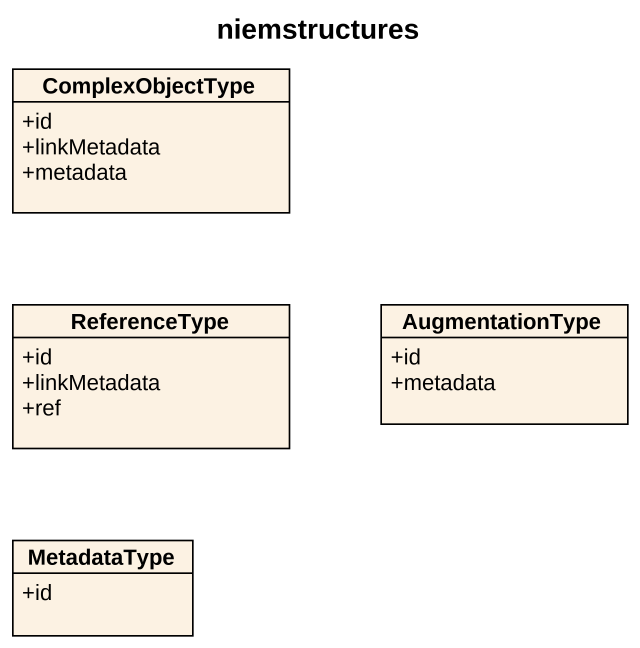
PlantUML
@startuml
title niemstructures
hide circle
hide empty members
skinparam classAttributeIconSize 0
class ComplexObjectType {
  +id
  +linkMetadata
  +metadata
}
class ReferenceType {
  +id
  +linkMetadata
  +ref
}
class AugmentationType {
  +id
  +metadata
}
class MetadataType {
  +id
}
@enduml
